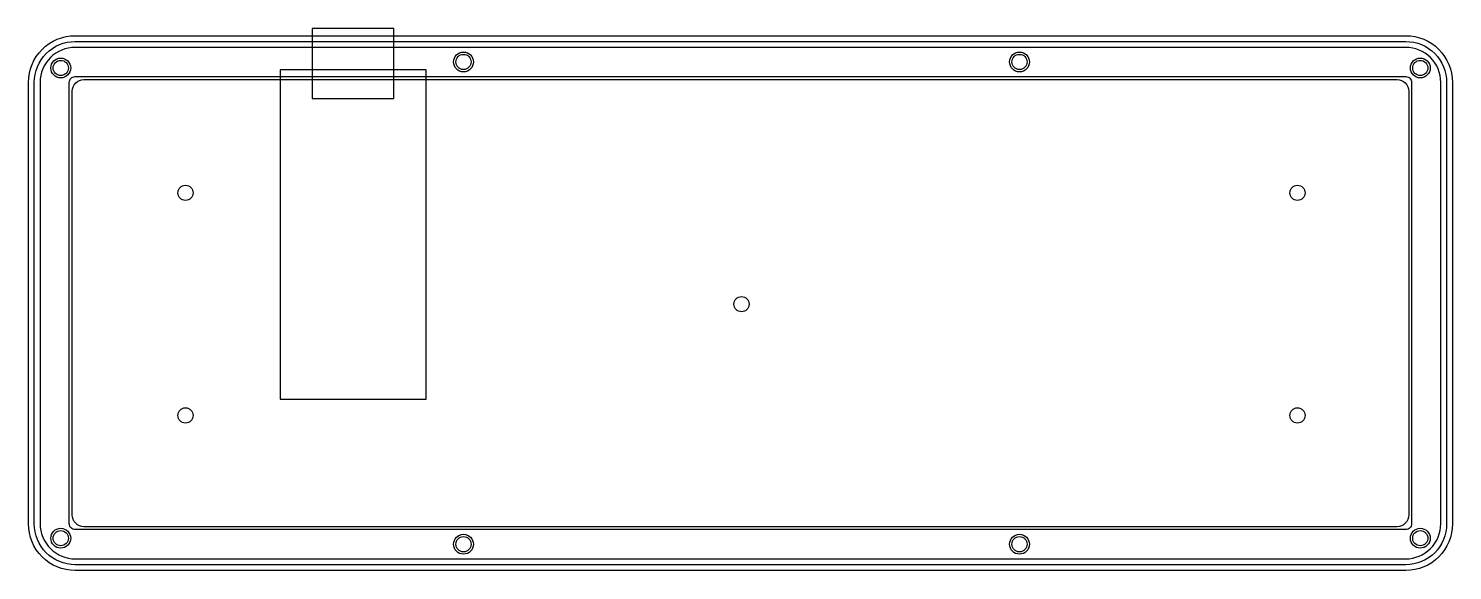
# Model space of a CAD drawing. Header units: millimetres. Extents: x -17 to 227, y -74 to 19.
import ezdxf

# ---------------------------------------------------------------- set-up
doc = ezdxf.new("R2010")
doc.units = ezdxf.units.MM
doc.layers.get('0').update_dxf_attribs({"linetype": 'CONTINUOUS'})

msp = doc.modelspace()

# ---------------------------------------------------------------- linework, layer by layer
for points in [[(226.58, 9.38), (226.58, -66.18, -0.414214), (218.58, -74.18), (-9.38, -74.18, -0.414214), (-17.38, -66.18), (-17.38, 9.38, -0.414214), (-9.38, 17.38), (218.58, 17.38, -0.414214)], [(-9.38, 16.38), (218.58, 16.38, -0.414214), (225.58, 9.38), (225.58, -66.18, -0.414214), (218.58, -73.18), (-9.38, -73.18, -0.414214), (-16.38, -66.18), (-16.38, 9.38, -0.414214)], [(224.58, 9.38, 0.414214), (218.58, 15.38), (-9.38, 15.38, 0.414214), (-15.38, 9.38), (-15.38, -66.18, 0.414214), (-9.38, -72.18), (218.58, -72.18, 0.414214), (224.58, -66.18)], [(218.58, -67.18), (-9.38, -67.18, -0.414214), (-10.38, -66.18), (-10.38, 9.38, -0.414214), (-9.38, 10.38), (218.58, 10.38, -0.414214), (219.58, 9.38), (219.58, -66.18, -0.414214)], [(219.08, 7.88), (219.08, -64.68, -0.414214), (217.08, -66.68), (-7.88, -66.68, -0.414214), (-9.88, -64.68), (-9.88, 7.88, -0.414214), (-7.88, 9.88), (217.08, 9.88, -0.414214)]]:
    msp.add_lwpolyline(points, format="xyb", close=True)
for points in [[(45.23, 18.61), (31.23, 18.61), (31.23, 6.61), (45.23, 6.61)], [(25.73, 11.52), (25.73, 9.52), (25.73, -43.82), (25.73, -44.82), (26.73, -44.82), (50.73, -44.82), (50.73, 9.52), (50.73, 11.52)]]:
    msp.add_lwpolyline(points, close=True)
for centre, radius in [((-11.85, 11.85), 1.7), ((-11.85, 11.85), 1.3), ((57.15, 12.88), 1.7), ((57.15, 12.88), 1.3), ((152.4, 12.88), 1.7), ((152.4, 12.88), 1.3), ((221.06, 11.85), 1.7), ((221.06, 11.85), 1.3), ((9.52, -9.53), 1.3), ((200.02, -9.53), 1.3), ((104.78, -28.58), 1.3), ((9.52, -47.63), 1.3), ((200.02, -47.63), 1.3), ((-11.85, -68.65), 1.7), ((-11.85, -68.65), 1.3), ((57.15, -69.68), 1.7), ((152.4, -69.68), 1.7), ((221.06, -68.65), 1.7), ((221.06, -68.65), 1.3), ((57.15, -69.68), 1.3), ((152.4, -69.68), 1.3)]:
    msp.add_circle(centre, radius)

doc.saveas('drawing.dxf')
